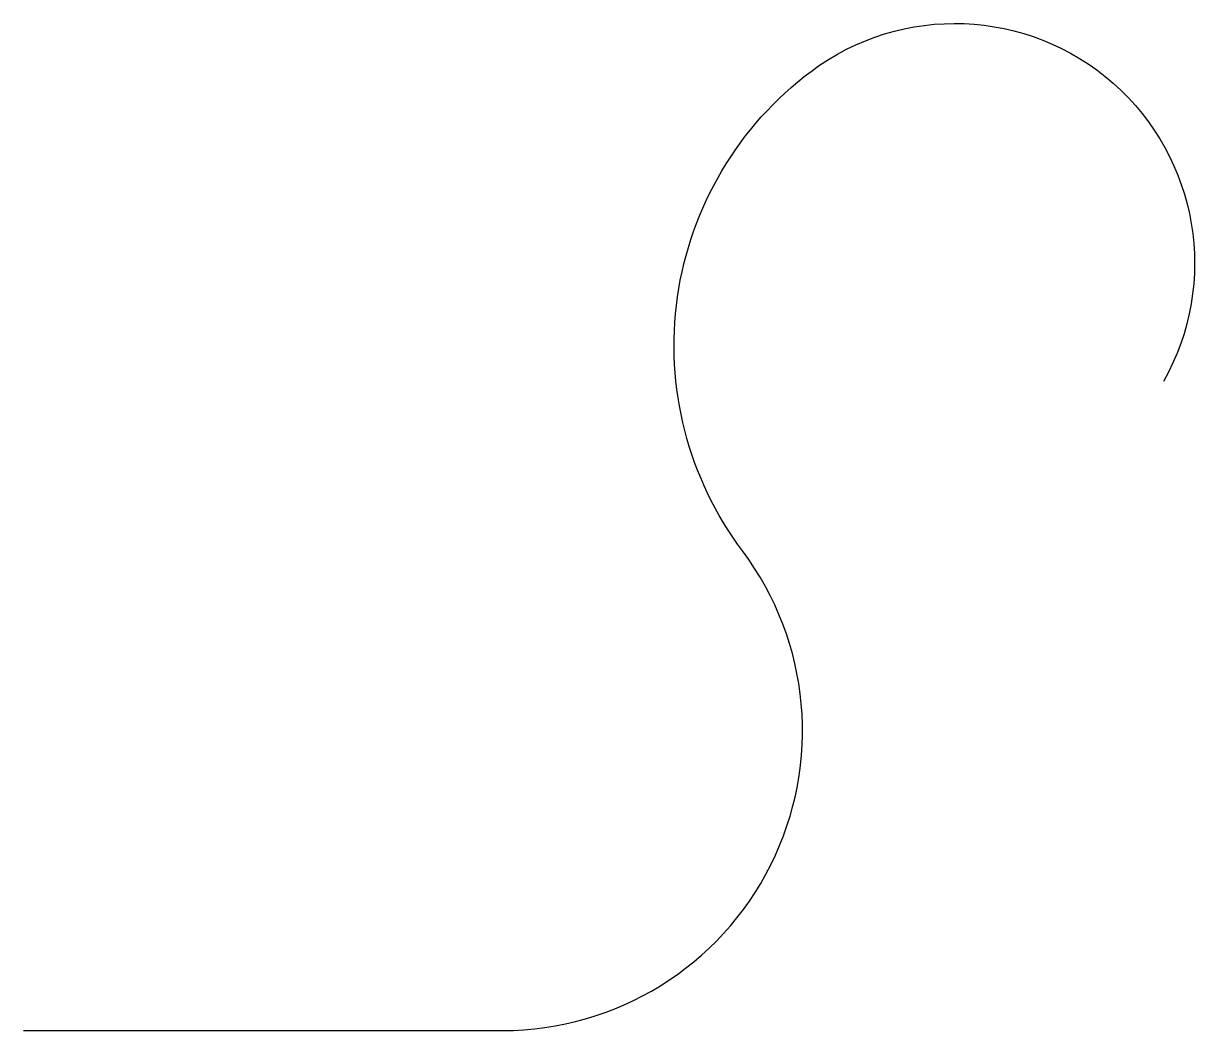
# Model space of a CAD drawing. Header units: millimetres. Extents: x 10 to 58.9, y 20 to 62.
import ezdxf

# ---------------------------------------------------------------- set-up
doc = ezdxf.new("R2010")
doc.units = ezdxf.units.MM
doc.layers.get('0').update_dxf_attribs({"lineweight": 25, "true_color": 0xffffff})

msp = doc.modelspace()

# ---------------------------------------------------------------- linework, layer by layer
msp.add_lwpolyline([(10, 20), (30, 20, 0.618034), (40, 40, -0.414214), (42.857, 60, -0.813024), (57.554, 47.064)], format="xyb")

doc.saveas('drawing.dxf')
